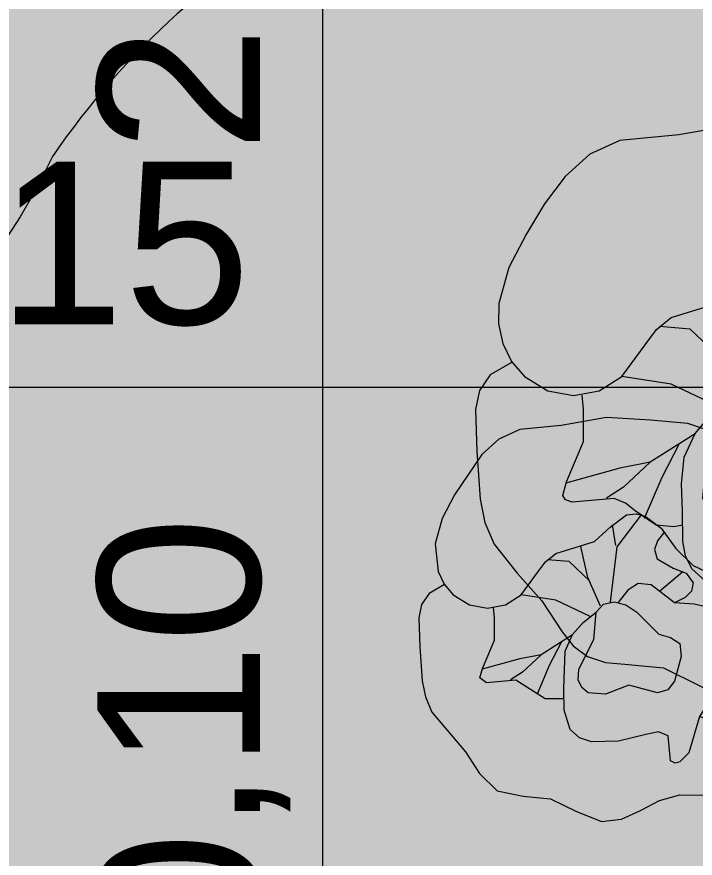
# Model space of a CAD drawing. Header units: millimetres. Extents: x 141848 to 1648660, y -821378 to -151356.
# Drawn here: x 232659 to 233702, y -256121 to -254827 of the extents above; entities that cross this region are included whole.
import ezdxf

# ---------------------------------------------------------------- set-up
doc = ezdxf.new("R2010")
doc.units = ezdxf.units.MM
doc.header["$MEASUREMENT"] = 0
for name, color, linetype in [('Cotations - 1_100', 7, 'Continuous'), ('Sols_ Dalles', 7, 'Continuous'), ('wall', 7, 'Continuous')]:
    doc.layers.add(name, color=color, linetype=linetype)
doc.styles.add('STYLE_GENERE_2', font='')
doc.styles.get('STYLE_GENERE_2').set_extended_font_data('Arial')
doc.dimstyles.new('STYLE_GENERE__1', dxfattribs={"dimtxt": 250, "dimasz": 190, "dimexe": 1.25, "dimexo": 0.625, "dimgap": 0, "dimtad": 1, "dimlfac": 0.001, "dimtxsty": 'STYLE_GENERE_2', "dimblk": 'ARROWHEAD_6', "dimblk1": 'ARROWHEAD_6', "dimblk2": 'ARROWHEAD_6', "dimcen": 2.5, "dimse1": 1, "dimse2": 1, "dimclrd": 7, "dimclre": 7, "dimclrt": 7, "dimazin": 3, "dimtfac": 1, "dimtmove": 0, "dimatfit": 3})
doc.dimstyles.new('STYLE_GENERE__2', dxfattribs={"dimtxt": 250, "dimasz": 190, "dimexe": 1.25, "dimexo": 0.625, "dimgap": 0, "dimtad": 1, "dimlfac": 0.001, "dimtxsty": 'STYLE_GENERE_2', "dimblk": 'ARROWHEAD_6', "dimblk1": 'ARROWHEAD_6', "dimblk2": 'ARROWHEAD_6', "dimcen": 2.5, "dimse1": 1, "dimse2": 1, "dimclrd": 7, "dimclre": 7, "dimclrt": 7, "dimazin": 3, "dimtfac": 1, "dimtmove": 0, "dimatfit": 3})

# ---------------------------------------------------------------- blocks, each defined once
blk = doc.blocks.new('Dalle_2_1', base_point=(229931.0335682608, -256385.5712908682))
at = {"linetype": 'Continuous', "lineweight": 0, "true_color": 0x90b349}
blk.add_hatch(color=55, dxfattribs=at).paths.add_polyline_path([(229931.0335682608, -256385.5712908682), (236076.0335682607, -256385.5712908682), (236076.0335682607, -253695.5712908682), (229931.0335682608, -253695.5712908682)])
blk = doc.blocks.new('Dalle_17_1', base_point=(219225.5419720408, -253415.5712908681))
at = {"layer": 'Sols_ Dalles', "linetype": 'Continuous', "lineweight": 0, "true_color": 0x393736}
blk.add_hatch(color=250, dxfattribs=at).paths.add_polyline_path([(219225.5419720408, -253415.5712908681), (219225.5419720408, -256655.5712908682), (221305.5419720408, -256655.5712908682), (221305.5419720408, -257683.6597631115), (219225.5419720408, -257683.6597631115), (219225.5419720408, -261165.5712908682), (230511.033568261, -261165.5712908681), (230511.033568261, -259085.5712908682), (232166.033568261, -259085.5712908682), (232166.033568261, -261165.5712908681), (244226.033568261, -261165.5712908681), (244226.033568261, -253415.5712908681)])
blk = doc.blocks.new('*D544')
at = {"layer": 'Cotations - 1_100', "color": 7, "linetype": 'Continuous', "lineweight": 5}
for p, q in [((229931.0335682609, -255584.1472333557), (229931.0335682609, -255209.1472333557)), ((236076.0335682607, -255584.1472333557), (236076.0335682607, -255209.1472333557)), ((230031.0335682608, -255296.6472333557), (229831.0335682609, -255496.6472333557)), ((235976.0335682607, -255496.6472333557), (236176.0335682607, -255296.6472333557)), ((236276.0335682607, -255296.6472333557), (236076.0335682607, -255496.6472333557)), ((229931.0335682609, -255396.6472333557), (236076.0335682607, -255396.6472333557))]:
    blk.add_line(p, q, dxfattribs=at)
at = {"layer": 'Cotations - 1_100', "color": 7, "lineweight": 5, "char_height": 250, "attachment_point": 7, "style": 'STYLE_GENERE_2'}
for s, insert in [('\\A1;{\\pql;\\fArial|b0|i0|c0|p38;6,15}', (232338.3885704256, -255346.6472333557)), ('\\A1;{\\pql;\\fArial|b0|i0|c0|p38;0,10}', (235310.8885704255, -255346.6472333557))]:
    blk.add_mtext(s, dxfattribs=dict(at, insert=insert))
blk = doc.blocks.new('ARROWHEAD_6')
at = {"color": 0, "linetype": 'Continuous', "lineweight": 0}
for p, q in [((-0.5, -0.5), (0.5, 0.5)), ((0, 0), (-1, 0))]:
    blk.add_line(p, q, dxfattribs=at)
blk = doc.blocks.new('*D554')
at = {"layer": 'Cotations - 1_100', "color": 7, "linetype": 'Continuous', "lineweight": 5}
for p, q in [((233029.3331282049, -256275.5712908682), (233229.3331282049, -256475.5712908682)), ((233316.8331282049, -256375.5712908682), (232941.8331282049, -256375.5712908682)), ((233229.3331282049, -256575.5712908682), (233029.3331282049, -256375.5712908682)), ((233129.3331282049, -256475.5712908682), (233129.3331282049, -256375.5712908682)), ((233316.8331282049, -256475.5712908682), (232941.8331282049, -256475.5712908682))]:
    blk.add_line(p, q, dxfattribs=at)
blk = doc.blocks.new('*D555')
at = {"layer": 'Cotations - 1_100', "color": 7, "linetype": 'Continuous', "lineweight": 5}
for p, q in [((233129.3331282049, -253695.5712908682), (233129.3331282049, -253545.5712908681)), ((233229.3331282049, -253795.5712908681), (233029.3331282049, -253595.5712908682)), ((233316.8331282049, -253695.5712908682), (232941.8331282049, -253695.5712908682)), ((233129.3331282049, -256375.5712908682), (233129.3331282049, -253695.5712908682)), ((233029.3331282049, -256275.5712908682), (233229.3331282049, -256475.5712908682)), ((233316.8331282049, -256375.5712908682), (232941.8331282049, -256375.5712908682))]:
    blk.add_line(p, q, dxfattribs=at)
at = {"layer": 'Cotations - 1_100', "color": 7, "lineweight": 5, "char_height": 250, "attachment_point": 7, "rotation": 90, "style": 'STYLE_GENERE_2'}
for s, insert in [('\\A1;{\\pql;\\fArial|b0|i0|c0|p38;2,68}', (233079.3331282049, -255035.5712729868)), ('\\A1;{\\pql;\\fArial|b0|i0|c0|p38;0,10}', (233079.3331282049, -256275.5712729868))]:
    blk.add_mtext(s, dxfattribs=dict(at, insert=insert))
blk = doc.blocks.new('Arbre plan 25')
at = {"linetype": 'Continuous', "lineweight": 0, "true_color": 0x181800}
h = blk.add_hatch(color=28, dxfattribs=at)
h.paths.add_polyline_path([(-341.2824940698, -226.58182411857), (-321.7557489879, -229.07618140503), (-318.9976566615, -238.95334516977), (-315.297385389, -249.9004897580701), (-309.8250477198, -263.6095116013201), (-302.4122064105, -279.14753728776), (-292.89042421842, -295.5816934056299), (-281.09126390043, -311.9791065432), (-274.28503030578, -319.8725115531), (-266.84628821352, -327.4069032888), (-255.67669286136, -336.9714774969), (-243.78552422742, -345.6156310809), (-218.74806820647, -361.2408438459), (-177.98156617584, -385.4043409155), (-157.4095428639601, -397.1357982765001), (-136.59643535691, -408.2898641538), (-115.45581665655, -418.6086405213001), (-93.90125976474003, -427.8342293526), (-71.84633768337001, -435.7087326222), (-49.20462341433001, -441.9742523034), (-37.15492223313001, -444.5155946472), (-25.01650586772299, -446.4769865223), (-12.82881688773, -447.7853542569), (-0.6312978627320999, -448.3676241792), (11.536608637674, -448.1507226168), (23.635460043894, -447.0615758979), (35.62581378633, -445.0271103507), (47.46822729540001, -441.9742523034), (62.67875328837001, -436.430253015), (77.26833059562001, -429.5470179114), (91.41467507274002, -421.6876096767), (105.29550257532, -413.2150909953), (132.97147007928, -395.8829730291), (147.12204179187, -387.7494991134), (161.71795995234, -380.455165488), (177.18911796009, -374.1368002935), (193.0336817052601, -368.6744550504), (224.84789517138, -358.4661181254), (240.31997927403, -352.7942732961), (255.17033787759, -346.126742124), (269.15018817288, -338.0005980351), (275.73592807707, -333.2458815927), (282.01074735078, -327.9529144563), (292.46018714688, -316.964679486), (301.1260542392999, -305.2475247999), (308.1286509083999, -293.47768873371), (313.588279434, -282.33140962353), (320.3598411747, -264.61447561419), (322.4031577014, -257.5066294584901), (331.7436974898, -256.24720144749), (340.7126343246, -253.89967703517), (349.193400342, -250.45240959162), (357.0694276794, -245.8937524869301), (364.2241484733, -240.21205909116), (370.5409948608, -233.3956827744), (375.9033989781, -225.43297690677), (380.1947929623, -216.31229485833), (383.3902429581, -205.47863465943), (385.0374673101, -194.41412945328), (385.5284372625, -183.16183324326), (385.2551240613, -171.7648000327501), (383.9835331767, -148.70873862378), (383.7691979838, -137.13581843205), (384.3584646171, -125.59037725335), (386.1145857768, -113.98154314203), (388.9679435811, -102.68983462932), (392.7385213353, -91.67152662501), (397.2463023441, -80.88289403900998), (407.7534073467, -59.81975476122002), (419.0491250289, -39.15061607469001), (429.693321831, -18.525677258193), (434.3210581646999, -8.120470075802999), (438.2458641936, 2.4048624095523), (441.2877232227, 13.094045288028), (443.2666185567, 23.99080364978401), (444.0025335009, 35.13886258497001), (443.3154513606, 46.58194718376001), (442.0240464789001, 54.16051052460001), (440.1339450405, 61.52960589621), (434.860063344, 75.75272423108999), (428.0986279737, 89.47796518686002), (420.4544606319, 102.93199176204), (404.9372168412, 129.93305376459), (398.2737837975, 143.93341518897), (393.1469055909, 158.56921422672), (390.070966368, 173.3124133255201), (388.4907387789, 188.3019757909501), (387.3281832213, 218.47272267354), (386.5012376142, 233.38017301659), (384.6807683618999, 247.98651857811), (381.2444666448, 262.154892321), (378.7259071059, 269.03206881138), (375.5700236436, 275.7484272082199), (372.0642720858, 281.73222665475), (368.1190360728, 287.31430640757), (359.0750176407, 297.4333739561999), (348.7677822684, 306.4257641021999), (337.5271438764, 314.6116110935999), (313.5649137168, 329.8442126058), (301.5029497911, 337.5312356226), (289.8268385289899, 345.6922524774), (278.6506768476, 354.6500759163), (267.95351468664, 364.1831731491), (247.20341412924, 383.9630787756), (225.99098726346, 403.0077489114), (214.71591721698, 411.6218017809), (202.7306844958501, 419.2929631103999), (194.6449972134901, 423.5793939744), (186.37352642883, 427.3061858799), (169.33384224624, 433.2599418683999), (151.73284773555, 437.5124091798), (133.69175868414, 440.4217659174), (115.33179087945, 442.3461901851), (96.77416010886003, 443.6438600868), (59.55077281967999, 445.7916492063001), (27.108365189601, 448.106899551), (11.007438078648, 448.6074617181), (-4.669925694674999, 448.0237245903), (-19.666191979182, 445.8709951989), (-26.828434140882, 444.0547918518), (-33.72382662369, 441.6645805755), (-40.32017765868, 438.6397747494), (-46.58529547698, 434.919787752), (-52.4869883097, 430.4440329624), (-57.99306438792001, 425.1519237597), (-62.61933725085, 419.6179769286), (-66.59471679021, 413.9059996689001), (-72.63478390866001, 403.077133323), (-77.36606637822005, 391.704009543), (-87.36919155785998, 397.66767276), (-97.88532928878003, 402.6485119356), (-108.8375079555, 406.6502350281), (-120.14875594251, 409.6765499976), (-131.74210163436, 411.7311648027001), (-143.54057341557, 412.8177874026), (-155.4671996706599, 412.9401257568), (-167.44500878415, 412.1018878242), (-181.75929847722, 409.8466840638), (-195.75122213091, 406.3791003285), (-209.45366423058, 401.8666041033), (-222.89950926147, 396.4766628729), (-249.15294605826, 383.734315335), (-274.77460840368, 369.4917975933), (-297.97781087019, 355.9264634778), (-320.8066387167, 341.6367355737), (-342.6968313279, 326.3594203653), (-363.0841280877, 309.831324336), (-372.5378590812, 301.0159855398), (-381.4042683813, 291.78925396992), (-389.6128234104, 282.11823043686), (-397.0929915924, 271.97001575115), (-403.7742403497, 261.3117107232), (-409.5860371059, 250.11041616354), (-414.4578492834, 238.33323288267), (-418.3191443061, 225.94726169109), (-420.7746671064, 214.82565506568), (-422.4656736966, 203.5877875511101), (-424.3077605652001, 180.86428898577), (-425.3526495477, 157.97880425793), (-427.1075852796, 135.13337163042), (-431.0999537259, 110.14624044948), (-436.3294472112, 85.37044499961002), (-441.3422302173001, 60.57553010658001), (-443.3130316913999, 48.09888562692), (-444.6844672269, 35.53104059616), (-445.2830463231, 23.445571617303), (-445.2318341331, 11.365474826577), (-443.7190760793, -12.78856791522), (-438.8255065776, -61.14181011354001), (-436.1380302666, -102.8171355552), (-434.3432445471, -123.42528298536), (-431.3819091645, -143.32858552545), (-429.2608514547, -152.88658370475), (-426.6046356546, -162.11316715323), (-423.3320882064, -170.9566013680501), (-419.362035552, -179.36515184646), (-414.6133041333, -187.28708408568), (-409.0047203922001, -194.67066358293), (-402.4551107703, -201.46415583543), (-394.8833017098, -207.6158263404), (-386.7578601705, -212.7581617783501), (-378.2430741222, -216.9284891349), (-369.3885440268, -220.2614137286101), (-360.2438703453, -222.89154087807)])
h.paths.add_polyline_path([(-37.19971575366, -113.85957179814), (-40.28344150707001, -121.58252875653), (-44.04528750579, -129.1428527757), (-49.20462341433001, -137.3082985515), (-55.72141816581001, -144.81494400246), (-63.38560140924002, -150.72619690836), (-67.5911491539, -152.85875861112), (-72.01536654768, -154.32272112264), (-76.63552776600001, -155.02816742463), (-81.42890698422003, -154.88518049874), (-88.09376599206001, -153.11263131087), (-93.70789174146002, -149.74651878462), (-98.41996178142003, -145.05216367194), (-102.37865366091, -139.29488672478), (-105.73264492896, -132.74000869512), (-108.63061313451, -125.65285033491), (-113.65319055414, -110.94297563067), (-117.14799007224, -100.99959138618), (-121.38445084893, -91.47355248801), (-126.88187204616, -82.89378418758004), (-130.2657237906, -79.12404065256), (-134.15955282591, -75.78921173622001), (-139.27174223313, -72.66383256363), (-144.44461097046, -70.71499962837001), (-149.62435436598, -69.80827960425), (-154.75716774783, -69.80923916514001), (-159.78924644406, -70.58344498485), (-164.66678578284, -71.99646373716001), (-173.74302770034, -76.20120673508998), (-181.55545612521, -81.34800154950001), (-187.67363368227, -86.36138157102003), (-193.1054866923301, -91.68603079785002), (-201.53760029025, -84.57765270984004), (-209.5239566518199, -76.66537879251), (-216.73012685475, -68.09824580739001), (-222.92841741327, -58.97389226877001), (-227.8911348415201, -49.38995669091), (-231.39058565367, -39.44407758804001), (-233.19907636398, -29.233893474396), (-233.0889134865599, -18.857042864265), (-230.83240353561, -8.411164271882999), (-226.20862331613, 1.9705452837411), (-219.86371351059, 11.221892448651), (-212.27253597036, 19.680448620774), (-203.9099525467501, 27.683785198038), (-186.77001545466, 43.6750851597), (-178.94238548883, 52.33819133991001), (-172.24279704489, 61.89636351702), (-167.3191540907401, 71.88178676325), (-163.7094161005201, 82.36133955194998), (-158.73411799197, 104.17682777475), (-153.92182867965, 126.09081622155), (-150.51585168474, 136.69349429028), (-145.87747412403, 146.85129292857), (-142.00267581447, 153.1771706213699), (-137.61297938355, 159.01568486262), (-127.52439685371, 169.46945198712), (-116.08273592682, 178.69025229552), (-103.75900599501, 187.1557437813), (-78.34937668566002, 203.73143225859), (-66.20549609253, 212.79694523703), (-55.06358406339001, 223.01778136653), (-49.19803840350001, 229.68740164557), (-43.99795886715, 236.71063113657), (-39.46012124508, 244.047571881), (-35.581301328, 251.65832592039), (-32.35827490668, 259.50299529621), (-29.78781777183901, 267.5416820499601), (-27.86670571419299, 275.73448822314), (-26.591714551125, 284.0415156237601), (-5.262418546266002, 281.60738785728), (19.73340925935, 279.72930719304), (32.18729973183, 279.9997960503), (44.53874697087002, 281.60738785728), (53.20437864831, 283.72396273554), (61.70021825175001, 286.52920217289), (78.00729489678002, 293.49904570197), (106.65645356091, 307.9297882179), (118.29763022073, 312.5641711137), (123.29404483527, 313.6178150763), (127.68260152629, 313.5935510406), (131.4194937088201, 312.3147217512), (134.46091479792, 309.6046699527), (136.76305820865, 305.2867383891), (138.28211735604, 299.18426980449), (138.85248501177, 291.07796491584), (138.26130560772, 283.01033933061), (135.17297817588, 266.94247260426), (132.17448017187, 250.88336269308), (131.69558755257, 242.82668312682), (132.42315670698, 234.73570266468), (135.15388116831, 225.62763739584), (139.55387285319, 217.34434208172), (145.13076473649, 209.62371665592), (151.3921897930801, 202.20366105195), (163.99917132582, 187.21685904357), (169.35999375171, 179.12591250624), (173.43588125049, 170.28713552487), (175.3955239704, 162.97230167313), (176.3168829519, 155.76326529447), (176.00269249173, 142.73458815705), (173.4522774228, 129.73883876574), (151.88740060635, 129.66171442311), (109.96367743671, 131.0155845007201), (89.21629563048002, 130.27139019453), (78.95914832288999, 128.95895785491), (68.80366766028001, 126.7967581146), (58.87434293058, 123.6786764004), (49.49313938961, 119.75521640148), (40.67281768698, 115.1652633860401), (32.42613847227, 110.04770262228), (17.70475010502, 98.78529892257002), (5.431059484578001, 87.07908744788999), (-4.292848192308, 76.04015034384003), (-11.364887728905, 66.77956975596), (-17.145021594267, 58.03780671096001), (-23.825542703145, 54.34414756785), (-29.254648669611, 49.74387848427), (-33.4813030482, 44.35454633070002), (-36.55446939342, 38.29369797768), (-38.52311125980001, 31.67888029575001), (-39.43619220186, 24.62764015537201), (-39.34267577415001, 17.257524427107), (-38.29151853492002, 9.686044701338998), (-47.18477972934001, 4.240881750993001), (-55.88085793545, -2.2105827746223), (-65.25834718146, -10.832423411811), (-69.69835046796001, -15.883278696762), (-73.70358194271, -21.38798071902601), (-77.07233341515, -27.316947048414), (-79.60289669469002, -33.64059525473999), (-81.09356359077, -40.32934290777001), (-81.3426259128, -47.35360757736002), (-80.14837547021999, -54.68380683333), (-77.30910407246999, -62.29035824541), (-73.12435545075, -69.38606222853), (-68.01869842809, -75.84605433378005), (-56.41280460003, -87.75915392982002), (-45.22771342848001, -99.83015907183), (-40.64805972648001, -106.48753310955)], flags=0)
at = {"color": 251, "linetype": 'Continuous', "lineweight": 5, "true_color": 0x5f5f5f}
for p, q in [((85.55147151450001, 225.947261691), (108.5993169459, 308.829480078)), ((114.8462747598, 220.088301042), (131.7872173344, 246.4885809099)), ((-43.3456627653, 146.8512929286), (-55.0635840633, 223.0177813665)), ((76.7630305407, 179.0755764984), (85.55147151450001, 225.947261691)), ((76.7630305407, 179.0755764984), (114.8462747598, 220.088301042)), ((100.198873137, 161.4986945514), (163.1747166252, 188.3040915309)), ((32.7831378264, 110.2863215661), (76.7630305407, 179.0755764984)), ((-128.3005921767, 117.5564896833), (-132.0239328243, 165.1855637079)), ((48.3205272696, 134.5884600528), (100.198873137, 161.4986945514)), ((-7.72617146811, 71.6952064635), (-43.3456627653, 146.8512929286)), ((-85.48666097729999, 73.1752355055), (-128.3005921767, 117.5564896833)), ((-93.14682828240001, 76.5437651397), (-161.2595595216, 91.9699008186)), ((-30.10805116829999, 48.8227010481), (-93.14682828240001, 76.5437651397)), ((-39.25607232900001, 26.92235436927), (-160.5248757468, 12.09519799989)), ((-163.4543560713, 15.02467832442), (-209.1835724292, 22.73418948441)), ((-160.5248757468, 12.09519799989), (-230.8023969375, -41.5114904409)), ((-63.2025755247, -81.01322759279999), (-106.0710998181, -131.9815602858))]:
    blk.add_line(p, q, dxfattribs=at)
at = {"color": 251, "linetype": 'Continuous', "lineweight": 5, "true_color": 0x5f5f5f, "flags": 128}
for points in [[(-77.36606637809999, 391.7040095429999), (-57.9930643878, 425.1519237599999), (-33.72382662357489, 441.6645805758772), (-4.669925694535746, 448.0237245902047), (59.55077281979998, 445.791649206), (133.6917586842588, 440.4217659175765), (169.3338422463576, 433.2599418689079), (202.730684496, 419.292963111), (247.2034141292458, 383.9630787760854), (289.8268385289, 345.692252478), (337.5271438760835, 314.6116110939976), (359.0750176402341, 297.4333739562571), (375.570023643, 275.7484272081), (384.6807683612781, 247.9865185779887), (387.3281832207036, 218.4727226734034), (393.14690559, 158.5692142266), (420.454460631166, 102.9319917620022), (434.8600633436468, 75.75272423106793), (443.31545136, 46.58194718370001), (443.2666185561335, 23.99080364971634), (438.2458641932357, 2.404862409456317), (419.0491250290467, -39.15061607486372), (397.2463023448344, -80.88289403920187), (384.358464618, -125.5903772535), (385.255124061468, -171.7648000328251), (380.194792962, -216.3122948583), (370.6632363727092, -233.2410367160349), (357.3837403817843, -245.6788362474768), (323.1953825297957, -257.4427386423906), (284.8586240755592, -252.3262626648591), (249.6023696886, -231.0516689367), (220.6780711027089, -190.2349255930702), (212.0514830847, -168.2937416595)], [(173.4522774228, 129.7388387658), (176.002692491702, 142.7345881570918), (173.4358812504, 170.2871355249), (151.3921897931008, 202.2036610520061), (139.5538728532779, 217.3443420818271), (132.4231567071, 234.7357026648), (138.2821173561, 299.1842698044), (134.4609147979409, 309.6046699525842), (127.6826015262661, 313.5935510405144), (106.6564535608349, 307.9297882180867), (44.5387469709, 281.6073878574), (-5.26241854626, 281.6073878574), (-26.59171455110999, 284.0415156237)], [(134.6976627555, -259.9723435308), (151.667335476761, -222.3206993879915), (175.5443065345061, -191.8296370938374), (212.0514830847, -168.2937416595), (253.0673810607014, -158.5636809803916), (292.2702597222, -145.3740911916), (312.2553491767295, -125.754458713026), (314.8449821460709, -114.9046898435062), (309.459997572, -105.2647028727), (297.0519045444628, -100.5091948448205), (282.9945798249511, -101.5326603143149), (268.5614215139388, -102.9896689087769), (255.0258277119, -99.5347902558), (247.3709791186167, -90.59318183359858), (245.8130952587044, -78.58120381713191), (252.1608714033, -50.83053301139999), (266.4856529457, 9.333549466709993), (267.9080583113536, 68.69328879738867), (258.9961364918846, 94.79956469421296), (240.7010461695, 115.3369328808), (220.6850048761803, 125.0297310390945), (198.618523929707, 129.0190179216448), (151.8874006065, 129.6617144232), (109.9636774368242, 131.0155845008551), (68.80366766039995, 126.7967581146), (32.42613847235633, 110.0477026221716), (5.431059484619249, 87.07908744777198), (-17.14502159427001, 58.03780671090001)], [(134.6976627555, -259.9723435308), (125.2710757146862, -277.1852850478286), (112.8119868698938, -289.811899240354), (94.58827443660005, -297.2167755411), (68.92939831818131, -292.3986400349081), (45.88401719249998, -277.1620813818), (-8.657035051273645, -223.9797400404868), (-26.79206971326339, -192.3428403115362), (-34.33475944529999, -156.8339164254001), (-37.1997157536, -113.8595717982), (-77.30910407249999, -62.2903582455), (-81.34262591286695, -47.35360757749394), (-79.60289669475846, -33.64059525486024), (-65.25834718144918, -10.83242341190938), (-38.29151853480001, 9.68604470133)], [(-193.1054914893, -91.6860361971), (-173.7626187881279, -76.21901464163946), (-154.7662144514283, -69.81465506755063), (-134.159552826, -75.7892117361), (-121.3844508489886, -91.4735524879452), (-113.6531905542, -110.9429756307), (-102.3786536608959, -139.2948867248415), (-93.70789174136048, -149.7465187847016), (-81.42890698410001, -154.8851804988), (-63.38560140916724, -150.7261969083877), (-49.2046234143, -137.3082985515), (-37.1997157536, -113.8595717982)], [(322.403157702, -257.5066294584), (313.588279434246, -282.3314096233404), (301.1260542395299, -305.247524799533), (282.0107473509, -327.952914456), (255.1703378777231, -346.1267421236885), (224.8478951715189, -358.4661181254109), (161.7179599524, -380.455165488), (105.2955025752906, -413.2150909954958), (47.4682272954, -441.974252304), (-0.6312978628134208, -448.3676241796553), (-49.2046234143, -441.974252304), (-93.90125976475241, -427.8342293530795), (-136.59643535692, -408.2898641537908), (-218.7480682064999, -361.240843845), (-266.8462882134, -327.40690329), (-292.8904242182111, -295.5816934065983), (-309.8250477192544, -263.6095116018374), (-321.755748987, -229.0761814049999)]]:
    blk.add_lwpolyline(points, dxfattribs=at)
for points in [[(-22.8393004935, -327.724519647), (-36.76480260546261, -336.3452930712144), (-51.65042965872682, -339.8322315608136), (-83.4220684965068, -334.6536314168532), (-148.8069544485, -298.4297164011), (-215.0372684455061, -259.5033379049411), (-249.9091256082565, -244.2930978291187), (-286.4925297018, -233.9811492611999), (-343.2320506149094, -226.2809979351368), (-370.2978664615661, -219.9585947359681), (-394.883301711, -207.6158263404), (-419.3620355530319, -179.3651518463983), (-431.3819091649372, -143.3285855253962), (-438.825506577, -61.14181011360004), (-444.684467226, 35.5310405961), (-427.1075852789999, 135.1333716303), (-418.3191443069999, 225.947261691), (-397.0929915931644, 271.9700157509423), (-363.0841280883307, 309.8313243355945), (-320.8066387170317, 341.6367355734494), (-274.7746084038, 369.491797593), (-222.899509261467, 396.4766628721594), (-167.445008784, 412.101887823), (-136.1303505874478, 412.2502169754796), (-106.0322581002588, 405.7310084470687), (-78.54518477476537, 392.4770871306233), (-55.06358406330001, 372.421277919), (-33.35636199054008, 336.8448146021072), (-25.88549920994805, 297.175893831826), (-33.003678856032, 257.7787909670067), (-55.06358406330001, 223.0177813665), (-103.7590059949174, 187.1557437813208), (-127.5243968536519, 169.4694519871685), (-145.877474124, 146.8512929286), (-172.2427970448, 61.89636351690005), (-203.9099525468253, 27.68378519800465), (-219.8637135107117, 11.2218924486737), (-230.8324035357, -8.411164271879997), (-233.1990763639737, -29.23389347443985), (-227.8911348414603, -49.38995669099278), (-201.5376002901, -84.57765270990001), (-156.7587027890306, -116.9829883192837), (-135.7491475393686, -133.8404652658415), (-119.5121512032, -154.8851804988), (-108.0349850621216, -184.0478198291978), (-93.14682828240001, -210.5453066649), (-57.9930643878, -231.0516689367), (-23.20063960832857, -253.2291082227748), (-11.05049717370538, -268.3228639282299), (-5.26241854626, -286.7117951028), (-8.967736642651007, -309.2533218070863)], [(80.2634928942, -128.1843533406), (135.0100152352169, -113.7193838380844), (153.7328925178471, -98.9246575002743), (160.4822695317, -76.61513978789999), (143.292531681, -13.58610100116001), (163.3472258403, 37.9831125516), (165.2084865646633, 57.69541193708977), (160.1682657604429, 75.91778540577023), (148.838895147801, 90.21384306691557), (131.8327064469, 98.14719502980002), (109.0232054004791, 96.41752389317), (87.73359830934585, 85.82984836413557), (43.0190608839, 63.76771932779995), (-17.14502159426999, 58.03780671089999), (-34.82644990665409, 42.04147855543247), (-39.44430079847558, 18.84389953102341), (-32.91251208819428, -6.960137294197345), (-17.14502159426998, -30.77583885210001), (9.564886236356978, -53.65370577920529), (31.55923565009999, -79.4800960962), (38.89085185418718, -104.9896327071551), (51.61392980939999, -125.319397032), (65.3533796881095, -129.256197115723)]]:
    blk.add_lwpolyline(points, close=True, dxfattribs=at)
blk = doc.blocks.new('Arbre plan 25_3')
at = {"linetype": 'Continuous', "lineweight": 0, "true_color": 0x181800}
h = blk.add_hatch(color=28, dxfattribs=at)
h.paths.add_polyline_path([(-238.89774584886, -158.607276882999), (-225.22902429153, -160.353326983521), (-223.29835966305, -167.267341618839), (-220.7081697723, -174.930342830649), (-216.87753340386, -184.5266581209241), (-211.68854448735, -195.403276101432), (-205.023296952894, -206.907185383941), (-196.763884730301, -218.38537458024), (-191.999521214046, -223.91075808717), (-186.792401749464, -229.18483230216), (-178.973685002952, -235.88003424783), (-170.649866959194, -241.93094175663), (-153.123647744529, -252.86859069213), (-124.587096323088, -269.78303864085), (-110.186680004772, -277.99505879355), (-95.61750474983702, -285.80290490766), (-80.81907165958502, -293.02604836491), (-65.73088183531803, -299.48396054682), (-50.29243637835901, -304.99611283554), (-34.44323639003101, -309.38197661238), (-26.008445563191, -311.1609162530401), (-17.51155410740609, -312.53389056561), (-8.980171821411, -313.44974797983), (-0.4419085039124699, -313.85733692544), (8.0756260463718, -313.70550583176), (16.5448220307258, -312.94310312853), (24.938069650431, -311.51897724549), (33.22775910678001, -309.38197661238), (43.875127301859, -305.5011771105), (54.08783141693401, -300.68291253798), (63.99027255091802, -295.18132677369), (73.70685180272402, -289.25056369671), (93.08002905549598, -277.11808112037), (102.985429254309, -271.42464937938), (113.202571966638, -266.3186158416), (124.032382572063, -261.89576020545), (135.123577193682, -258.07211853528), (157.393526619966, -250.92628268778), (168.223985491821, -246.95599130727), (178.619236514313, -242.2887194868), (188.405131721016, -236.60041862457), (193.015149653949, -233.27211711489), (197.407523145546, -229.56704011941), (204.722131002816, -221.8752756402), (210.78823796751, -213.67326735993), (215.69005563588, -205.434382113597), (219.5117956038, -197.631986736471), (224.25188882229, -185.230132929933), (225.68221039098, -180.254640620943), (232.22058824286, -179.373041013243), (238.49884402722, -177.729773924619), (244.4353802394, -175.316686714134), (249.94859937558, -172.1256267408511), (254.95690393131, -168.148441363812), (259.37869640256, -163.37697794208), (263.13237928467, -157.803083834739), (266.13635507361, -151.418606400831), (268.37317007067, -143.835044261601), (269.5262271170701, -136.089890617296), (269.86990608375, -128.213283270282), (269.67858684291, -120.235360022925), (268.78847322369, -104.096117036646), (268.63843858866, -95.995072902435), (269.05092523197, -87.913264077345), (270.28021004376, -79.78708019942101), (272.27756050677, -71.88288424052399), (274.91696493471, -64.170068637507), (278.07241164087, -56.61802582730699), (285.42738514269, -41.87382833285402), (293.33438752023, -27.40543125228301), (300.7853252817001, -12.9679740807351), (304.02474071529, -5.684329053062099), (306.77210493552, 1.68340368668661), (308.90140625589, 9.165831701619604), (310.28663298969, 16.7935625548488), (310.80177345063, 24.597203809479), (310.32081595242, 32.607363028632), (309.41683253523, 37.91235736722), (308.0937615283499, 43.07072412734701), (304.4020443408, 53.026906961763), (299.66903958159, 62.634575630802), (294.31812244233, 72.052394233428), (283.45605178884, 90.95313763521301), (278.79164865825, 100.753390632279), (275.2028339136301, 110.998449958704), (273.0496764576, 121.318689327864), (271.94351714523, 131.8113830536651), (271.12972825491, 152.930905871478), (270.55086632994, 163.366121111613), (269.27653785333, 173.5905630046771), (266.87112665136, 183.5084246247), (265.10813497413, 188.322448167966), (262.89901655052, 193.023899045754), (260.44499046006, 197.212558658325), (257.68332525096, 201.120014485299), (251.35251234849, 208.20336176934), (244.13744758788, 214.49803487154), (236.26900071348, 220.22812776552), (219.49543960176, 230.89094882406), (211.05206485377, 236.27186493582), (202.878786970293, 241.98457673418), (195.05547379332, 248.25505314141), (187.567460280648, 254.92822120437), (173.042389890468, 268.7741551429201), (158.193691084422, 282.1054242379799), (150.301142051886, 288.13526124663), (141.911479147095, 293.5050741772799), (136.251498049443, 296.50557578208), (130.461468500181, 299.11433011593), (118.533689572368, 303.28195930788), (106.212993414885, 306.25868642586), (93.584231078898, 308.29523614218), (80.73225361561501, 309.64233312957), (67.74191207620201, 310.55070206076), (41.685540973776, 312.05415444441), (18.9758556327207, 313.6748296857), (7.705206655053601, 314.02522320267), (-3.2689479862725, 313.61660721321), (-13.7663343854274, 312.10969663923), (-18.77990389861739, 310.83835429626), (-23.606678636583, 309.16520640285), (-28.224124361076, 307.04784232458), (-32.609706833886, 304.4438514264), (-36.74089181679, 301.31082307368), (-40.595145071544, 297.60634663179), (-43.833536075595, 293.73258385002), (-46.616301753147, 289.73419976823), (-50.84434873606201, 282.1539933261), (-54.15624646475403, 274.1928066801), (-61.15843409050199, 278.367370932), (-68.51973050214602, 281.85395835492), (-76.18625556885, 284.65516451967), (-84.104129159757, 286.77358499832), (-92.21947114405201, 288.21181536189), (-100.478401390899, 288.97245118182), (-108.827039769462, 289.05808802976), (-117.211506148905, 288.47132147694), (-127.231508934054, 286.8926788446599), (-137.025855491637, 284.46537022995), (-146.617564961406, 281.30662287231), (-156.029656483029, 277.53366401103), (-174.407062240782, 268.6140207345), (-192.342225882576, 258.64425831531), (-208.584467609133, 249.14852443446), (-224.56464710169, 239.14571490159), (-239.88778192953, 228.45159425571), (-254.15888966139, 216.8819270352), (-260.77650135684, 210.71118987786), (-266.98298786691, 204.252477778944), (-272.72897638728, 197.482761305802), (-277.96509411468, 190.379011025805), (-282.64196824479, 182.91819750624), (-286.71022597413, 175.077291314478), (-290.12049449838, 166.833263017869), (-292.82340101427, 158.163083183763), (-294.54226697448, 150.377958545976), (-295.7259715876201, 142.511451285777), (-297.01543239564, 126.605002290039), (-297.74685468339, 110.585162980551), (-298.97530969572, 94.593360141294), (-301.7699676081299, 77.102368314636), (-305.43061304784, 59.75931149972701), (-308.93956115211, 42.40287107460601), (-310.31912218398, 33.669219938844), (-311.27912705883, 24.871728417312), (-311.69813242617, 16.4119001321121), (-311.66228389317, 7.955832378603898), (-310.60335325551, -8.951997540654002), (-307.17785460432, -42.799267079478), (-305.29662118662, -71.97199488864003), (-304.04027118297, -86.39769808975203), (-301.96733641515, -100.330009867815), (-300.4825960182901, -107.020608593325), (-298.62324495822, -113.479217007261), (-296.33246174448, -119.669620957635), (-293.5534248864, -125.555606292522), (-290.22931289331, -131.100958859976), (-286.30330427454, -136.269464508051), (-281.71857753921, -141.024909084801), (-276.41831119686, -145.33107843828), (-270.73050211935, -148.9307132448451), (-264.77015188554, -151.84994239443), (-258.57198081876, -154.1829896100271), (-252.17070924171, -156.024078614649)])
h.paths.add_polyline_path([(-26.039801027562, -79.70170025869803), (-28.198409054949, -85.10777012957101), (-30.831701254053, -90.39999694299003), (-34.44323639003101, -96.11580898604998), (-39.00499271606701, -101.370460801722), (-44.369920986468, -105.508337835852), (-47.31380440773, -107.001131027784), (-50.410756583376, -108.025904785848), (-53.6448694362, -108.519717197241), (-57.00023488895403, -108.419626349118), (-61.665636194442, -107.178841917609), (-65.59552421902201, -104.822563149234), (-68.89397324699402, -101.536514570358), (-71.66505756263702, -97.50642070734602), (-74.01285145027201, -92.91800608658401), (-76.041429194157, -87.956995234437), (-79.55723338789801, -77.660082941469), (-82.00359305056801, -70.69971397032602), (-84.969115594251, -64.03148674160701), (-88.81731043231201, -58.02564893130602), (-91.18600665342001, -55.386828456792), (-93.911686978137, -53.052448215354), (-97.49021956319098, -50.864682794541), (-101.111227679322, -49.500499739859), (-104.737048056186, -48.865795722975), (-108.330017423481, -48.866467415598), (-111.852472510842, -49.40841148939499), (-115.266750047988, -50.39752461601201), (-121.620119390238, -53.34084471456299), (-127.088819287647, -56.94360108465001), (-131.371543577589, -60.45296709971402), (-135.173840684631, -64.180221558495), (-141.076320203175, -59.20435689688802), (-146.6667696562739, -53.66576515475699), (-151.711088798325, -47.66877206517301), (-156.049892189289, -41.281724588139), (-159.5237943890641, -34.572969683637), (-161.973409957569, -27.610854311628), (-163.239353454786, -20.4637254320772), (-163.162239440592, -13.1999300049855), (-161.582682474927, -5.887814990318099), (-158.346036321291, 1.37938169861877), (-153.904599457413, 7.8553247140557), (-148.590775179252, 13.7763140345418), (-142.736966782725, 19.3786496386266), (-130.739010818262, 30.57255961179), (-125.259669842181, 36.636733937937), (-120.569957931423, 43.327454461914), (-117.123407863518, 50.317250734275), (-114.5965912703641, 57.65293768636499), (-111.113882594379, 72.923779442325), (-107.745280075755, 88.263571355085), (-105.361096179318, 95.68544600319602), (-102.114231886821, 102.795905049999), (-99.401873070129, 107.2240194349589), (-96.329085568485, 111.310979403834), (-89.267077797597, 118.628616390984), (-81.25791514877402, 125.083176606864), (-72.631304196507, 131.00902064691), (-54.84456367996201, 142.612002581013), (-46.343847264771, 148.957861665921), (-38.54450884437301, 156.112446956571), (-34.43862688245001, 160.781181151899), (-30.798571207005, 165.697441795599), (-27.622084871556, 170.8333003167), (-24.9069109296, 176.160828144273), (-22.650792434676, 181.652096707347), (-20.85147244028731, 187.279177434972), (-19.5066939999351, 193.014141756198), (-18.6142001857875, 198.829060936632), (-3.683692982386202, 197.125171500096), (13.813386481545, 195.810515035128), (22.531109812281, 195.99985723521), (31.17712287960901, 197.125171500096), (37.24306505381701, 198.606773914878), (43.19015277622501, 200.570441521023), (54.60510642774602, 205.449331991379), (74.65951749263702, 215.55085175253), (82.80834115451101, 218.79491977959), (86.305831384689, 219.53247055341), (89.37782106840301, 219.51548572842), (91.99364559617402, 218.62030522584), (94.12264035854399, 216.72326896689), (95.73414074605502, 213.70071687237), (96.797482149228, 209.428988863143), (97.19673950823899, 203.754575441088), (96.782913925404, 198.107237531427), (94.62108472311603, 186.859730822982), (92.522136120309, 175.618353885156), (92.18691128679903, 169.978678188774), (92.69620969488601, 164.314991865276), (94.60771681781702, 157.939346177088), (97.687710997233, 152.141039457204), (101.591535315543, 146.736601659144), (105.9745328551561, 141.542562736365), (114.799419928074, 131.051801330499), (118.551995626197, 125.388138754368), (121.405116875343, 119.200994867409), (122.77686677928, 114.080611171191), (123.42181806633, 109.034285706129), (123.201884744211, 99.914211709935), (121.41659419596, 90.81718713601803), (106.321180424445, 90.763200096177), (76.97457420569701, 91.71090915050402), (62.45140694133601, 91.18997313617102), (55.271403826023, 90.27127049843702), (48.16256736219601, 88.75773068022), (41.212040051406, 86.57507348028), (34.645197572727, 83.82865148103599), (28.470972380886, 80.61568437022804), (22.698296930589, 77.03339183559603), (12.393325073514, 69.14970924579902), (3.801741639204601, 60.95536121352299), (-3.0049937346156, 53.22810524068802), (-7.955421410233501, 46.745698829172), (-12.0015151159869, 40.62646469767201), (-16.6778798922015, 38.040903297495), (-20.4782540687277, 34.820714938989), (-23.43691213374, 31.04818243149001), (-25.588128575394, 26.80558858437599), (-26.96617788186001, 22.175216207025), (-27.605334541302, 17.23934810876041), (-27.539873041905, 12.0802670989749), (-26.80406297444401, 6.780231290937299), (-33.029345810538, 2.9686172256951), (-39.116600554815, -1.54740794223561), (-45.680843027022, -7.582696388267702), (-48.788845327572, -11.1182950877334), (-51.592507359897, -14.97158650331821), (-53.95063339060501, -19.1218629338898), (-55.72202768628302, -23.548416678318), (-56.76549451353901, -28.23054003543901), (-56.93983813896001, -33.14752530415201), (-56.103862829154, -38.278664783331), (-54.116372850729, -43.603250771787), (-51.18704881552501, -48.570243559971), (-47.61308889966301, -53.09223803364603), (-39.48896322002101, -61.43140775087402), (-31.65939939993601, -69.88111135028099), (-28.45364180853601, -74.54127317668501)], flags=0)
at = {"color": 251, "linetype": 'Continuous', "lineweight": 5, "true_color": 0x5f5f5f}
for p, q in [((59.88603006015001, 158.1630831837), (76.01952186213, 216.1806360546)), ((80.39239233186, 154.0618107294), (92.25105213408, 172.54200663693)), ((-30.34196393570999, 102.79590505002), (-38.54450884431, 156.11244695655)), ((53.73412137848999, 125.35290354888), (59.88603006015001, 158.1630831837)), ((53.73412137848999, 125.35290354888), (80.39239233186, 154.0618107294)), ((70.1392111959, 113.04908618598), (114.22230163764, 131.81286407163)), ((22.94819647848, 77.20042509627), (53.73412137848999, 125.35290354888)), ((-89.81041452369, 82.28954277831), (-92.41675297701, 115.62989459553)), ((33.82436908872, 94.21192203696), (70.1392111959, 113.04908618598)), ((-5.408320027677, 50.18664452445), (-30.34196393570999, 102.79590505002)), ((-59.84066268410999, 51.22266485385), (-89.81041452369, 82.28954277831)), ((-65.20277979768001, 53.58063559779), (-112.88169166512, 64.37893057302)), ((-21.07563581781, 34.17589073367), (-65.20277979768001, 53.58063559779)), ((-114.41804924991, 10.517274827094), (-146.42850070044, 15.913932639087)), ((-27.4792506303, 18.845648058489), (-112.36741302276, 8.466638599923)), ((-112.36741302276, 8.466638599923), (-161.56167785625, -29.05804330863)), ((-44.24180286729, -56.70925931495999), (-74.24976987267, -92.38709220006))]:
    blk.add_line(p, q, dxfattribs=at)
at = {"color": 251, "linetype": 'Continuous', "lineweight": 5, "true_color": 0x5f5f5f, "flags": 128}
for points in [[(-54.15624646467, 274.1928066801), (-40.59514507146, 297.606346632), (-23.60667863650243, 309.165206403114), (-3.268947986175025, 313.6166072131432), (41.68554097385999, 312.0541544442), (93.58423107898115, 308.2952361423035), (118.5336895724503, 303.2819593082355), (141.9114791472, 293.5050741777), (202.87878697023, 241.9845767346), (236.2690007132585, 220.2281277657983), (262.8990165501, 193.02389904567), (271.1297282544924, 152.9309058713824), (275.202833913, 110.99844995862), (294.3181224418162, 72.05239423340156), (310.320815952, 32.60736302859002), (306.772104935265, 1.683403686619418), (293.3343875203327, -27.4054312524046), (278.0724116413841, -56.61802582744132), (269.0509252326, -87.91326407745001), (269.6785868430276, -120.2353600229776), (266.1363550734, -151.41860640081), (250.1686182672491, -171.9751853732338), (226.236767770857, -180.2099170496734), (199.4010368528913, -176.6283838654014), (174.7216587820199, -161.73616825569), (154.4746497718962, -133.1644479151492), (148.43603815929, -117.80561916165)], [(121.41659419596, 90.81718713606), (121.40511687528, 119.20099486743), (92.69620969497004, 164.31499186536), (96.79748214927, 209.42898886308), (89.37782106838628, 219.5154857283601), (74.6595174925844, 215.5508517526607), (31.17712287962999, 197.1251715001799), (-3.683692982381998, 197.12517150018), (-18.614200185777, 198.82906093659)], [(94.28836392885, -181.98064047156), (106.1671348337327, -155.6244895715941), (122.8810145741543, -134.2807459656861), (148.43603815929, -117.80561916165), (204.58918180554, -101.76186383412), (218.5787444237106, -88.0281210991182), (220.3914875022496, -80.43328289045432), (216.6219983004, -73.68529201089), (178.51807939833, -69.67435317905999), (172.0691666810931, -55.00684267199234), (176.51260998231, -35.58137310798), (186.53995706199, 6.533484626696985), (187.5356408179475, 48.08530215817207), (181.2972955443192, 66.35969528594907), (168.49073231865, 80.73585301656), (139.0329667507949, 90.31331254515135), (106.32118042455, 90.76320009623998), (48.16256736228, 88.75773068021999), (22.69829693064943, 77.03339183552012), (3.801741639233476, 60.95536121344039), (-12.001515115989, 40.62646469763)], [(94.28836392885, -181.98064047156), (87.68975300028032, -194.0296995334799), (78.96839080892566, -202.8683294682478), (66.21179210562, -208.05174287877), (48.25057882272692, -204.6790480244357), (32.11881203475, -194.01345696726), (-6.059924535891548, -156.7858180283408), (-18.75444879928438, -134.6399882180753), (-24.03433161170999, -109.78374149778), (-26.03980102752, -79.70170025874), (-54.11637285075, -43.60325077185), (-55.72202768633092, -23.54841667840217), (-45.68084302701443, -7.582696388336564), (-26.80406297436001, 6.780231290931006)], [(-135.17384404251, -64.18022533796999), (-121.6338331516895, -53.3533102491476), (-108.3363501159998, -48.87025854728544), (-93.91168697820004, -53.05244821527), (-79.55723338793999, -77.66008294148999), (-71.66505756262715, -97.50642070738907), (-57.00023488887, -108.41962634916), (-44.36992098641706, -105.5083378358714), (-34.44323639001, -96.11580898605), (-26.03980102751999, -79.70170025874)], [(225.6822103914, -180.25464062088), (219.5117956039722, -197.6319867363383), (197.40752314563, -229.5670401192), (157.3935266200632, -250.9262826877876), (113.20257196668, -266.3186158416), (33.22775910678, -309.3819766128), (-0.4419085039693849, -313.8573369257587), (-34.44323639000999, -309.3819766128), (-95.61750474984399, -285.8029049076536), (-153.12364774455, -252.8685906915), (-186.79240174938, -229.184832303), (-205.0232969527478, -206.9071853846189), (-216.877533403478, -184.5266581212862), (-225.2290242909, -160.3533269835)]]:
    blk.add_lwpolyline(points, dxfattribs=at)
for points in [[(-15.98751034545, -229.4071637529), (-36.15530076110878, -237.8825620925695), (-58.39544794755476, -234.2575419917972), (-104.16486811395, -208.90080148077), (-150.5260879118542, -181.6523365334587), (-200.54477079126, -163.78680448284), (-240.2624354304366, -158.3966985545957), (-276.4183111977, -145.33107843828), (-293.5534248871223, -125.5556062924788), (-301.9673364154561, -100.3300098677774), (-307.1778546039, -42.79926707952001), (-311.2791270582, 24.87172841727002), (-298.9753096952999, 94.59336014121), (-292.8234010149, 158.1630831837), (-277.9650941152151, 190.3790110256596), (-254.1588896618315, 216.8819270349161), (-192.34222588266, 258.6442583151), (-156.0296564830269, 277.5336640105116), (-117.2115061488, 288.4713214760999), (-74.22258067018116, 284.0117059129481), (-54.98162934233576, 274.7339609914363), (-38.54450884431, 260.6948945433), (-23.34945339337805, 235.791370221475), (-18.11984944696363, 208.0231256822782), (-23.10257519922239, 180.4451536769047), (-38.54450884431, 156.11244695655), (-72.63130419644217, 131.0090206469245), (-89.26707779755633, 118.6286163910179), (-102.1142318868, 102.79590505002), (-120.56995793136, 43.32745446183), (-142.7369667827778, 19.37864963860326), (-161.58268247499, -5.887814990316008), (-163.2393534547816, -20.46372543210789), (-159.5237943890222, -34.57296968369494), (-141.07632020307, -59.20435689693), (-109.7310919523214, -81.88809182349857), (-83.65850584223999, -108.41962634916), (-65.20277979768001, -147.38171466543), (-40.59514507146, -161.73616825569), (-16.24044772583001, -177.2603757559423), (-7.735348021593771, -187.8260047497609), (-3.683692982381998, -200.69825657196), (-6.277415649855703, -216.4773252649604)], [(56.18444502593999, -89.72904733841999), (94.50701066465183, -79.60356868665905), (107.613024762493, -69.24726025019201), (112.33758867219, -53.63059785152999), (100.3047721767, -9.510270700812), (114.34305808821, 26.58817878612), (112.11778603231, 53.14244978403916), (104.1872266034607, 63.14969014684091), (92.28289451283, 68.70303652086), (76.31624378033538, 67.49226672521901), (61.4135188165421, 60.08089385489493), (30.11334261873, 44.63740352946), (-12.001515115989, 40.62646469763), (-24.37851493465786, 29.42903498880273), (-27.6110105589329, 13.19072967171638), (-23.03875846173598, -4.872096105938153), (-12.00151511598899, -21.54308719647002), (22.09146495507, -55.63606726734), (27.22359629793103, -73.49274289500853), (36.12975086658, -87.7235779224)]]:
    blk.add_lwpolyline(points, close=True, dxfattribs=at)

msp = doc.modelspace()

# ---------------------------------------------------------------- hatches: boundary and pattern name
at = {"linetype": 'Continuous', "lineweight": 0, "true_color": 0xcad5b7}
msp.add_hatch(color=9, dxfattribs=at).paths.add_polyline_path([(229931.0335682608, -256380.6938901383), (236076.0335682607, -256380.6938901383), (236076.0335682607, -253695.5712908682), (229931.0335682608, -253695.5712908682)])
at = {"linetype": 'Continuous', "lineweight": 0, "true_color": 0xe7e7e7}
h = msp.add_hatch(color=254, dxfattribs=at)
edge = h.paths.add_edge_path()
edge.add_line((236076.0335682607, -255954.2725199209), (234706.5576155222, -254985.2881349518))
edge.add_arc((233730.7217227733, -255738.4253835192), 1232.668408273947, 37.66048546001157, 145.6033674758589)
edge.add_arc((231787.3649983332, -254603.7914090626), 1024.684473386889, 273.00298635153365, 334.67712591839353, ccw=False)
edge.add_arc((231638.4122729542, -257896.6913140188), 2278.650234973173, 84.89810938971442, 138.4583328801142)
edge.add_line((229932.9026221528, -256385.5712908682), (236076.0335682607, -256380.6938901383))
edge.add_line((236076.0335682607, -256380.6938901383), (236076.0335682607, -255954.2725199209))

# ---------------------------------------------------------------- linework, layer by layer
at = {"color": 7, "linetype": 'Continuous', "lineweight": 5, "flags": 128}
msp.add_lwpolyline([(236076.0335682607, -255954.2725199209), (234706.5576155222, -254985.2881349518, 0.5092115624845815), (232713.5894510701, -255042.0681859428, -0.2757939604662165), (231841.046175091, -255627.0687914287, 0.2380502036506718), (229932.9026221528, -256385.5712908682), (236076.0335682607, -256380.6938901383)], format="xyb", close=True, dxfattribs=at)
at = {"layer": 'wall', "color": 1, "linetype": 'Continuous', "lineweight": 5, "flags": 128}
msp.add_lwpolyline([(236076.0335682606, -255954.2725199209), (234706.5576155222, -254985.2881349518, 0.5092115624845703), (232713.5894510701, -255042.0681859428, -0.2757939604662019), (231841.046175091, -255627.0687914287, 0.2389663859220528), (229932.9026221528, -256385.5712908682)], format="xyb", dxfattribs=at)

# ---------------------------------------------------------------- block references
at = {"color": 7, "linetype": 'Continuous', "lineweight": 5}
msp.add_blockref('Dalle_2_1', (229931.0335682608, -256385.5712908682), dxfattribs=at)
at = {"color": 251, "linetype": 'Continuous', "lineweight": 5, "true_color": 0x5f5f5f, "xscale": -1, "zscale": 1000, "rotation": 90}
for name, p in [('Arbre plan 25', (233811.9363999763, -255435.7090820206)), ('Arbre plan 25_3', (233590.4736765379, -255754.8332690705))]:
    msp.add_blockref(name, p, dxfattribs=at)
at = {"layer": 'Sols_ Dalles', "color": 250, "linetype": 'Continuous', "lineweight": 5, "true_color": 0x1f1f1f}
msp.add_blockref('Dalle_17_1', (219225.5419720408, -253415.5712908681), dxfattribs=at)

# ---------------------------------------------------------------- dimensions: what is measured, and where the dimension line sits
at = {"layer": 'Cotations - 1_100', "color": 7, "linetype": 'Continuous', "lineweight": 5}
for base, p1, p2, picture, middle in [((233129.3331282049, -253695.5712908682), (233004.4680952068, -256375.5712908682), (236076.0335682607, -253695.5712908682), '*D555', (232954.3331282049, -254710.8650229868)), ((233129.3331282049, -256375.5712908682), (233054.4680952068, -256475.5712908682), (233004.4680952068, -256375.5712908682), '*D554', (232954.3331282049, -255950.8650229868))]:
    dim = msp.add_linear_dim(base=base, p1=p1, p2=p2, angle=90, dimstyle='STYLE_GENERE__2', dxfattribs=at)
    dim.commit()
    dim.dimension.update_dxf_attribs({"geometry": picture, "text_midpoint": middle, "dimtype": 160, "text_rotation": 90})
dim = msp.add_linear_dim(base=(236076.0335682607, -255396.6472333557), p1=(229931.0335682609, -255085.5712908682), p2=(236076.0335682607, -255998.8249913922), dimstyle='STYLE_GENERE__1', dxfattribs=at)
dim.commit()
dim.dimension.update_dxf_attribs({"geometry": '*D544', "text_midpoint": (232663.0948204256, -255221.6472333557), "dimtype": 160})

doc.saveas('drawing.dxf')
